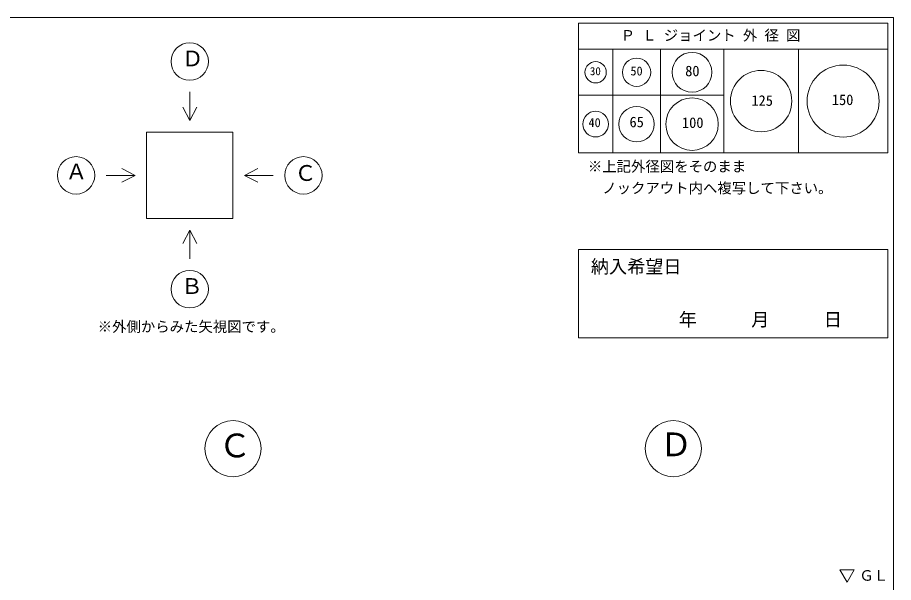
# Model space of a CAD drawing. Units: millimetres, scale not verified. Extents: x -4890 to 18490, y -2347 to 2347.
# Drawn here: x 1846 to 4890, y 386 to 2347 of the extents above; entities that cross this region are included whole.
import ezdxf
from ezdxf.enums import TextEntityAlignment as Align

# ---------------------------------------------------------------- set-up
doc = ezdxf.new("R2010")
doc.units = ezdxf.units.MM
doc.header["$LTSCALE"] = 10
for name, color, linetype, lineweight in [('0-2_waku', 7, 'Continuous', 18), ('0-3_gaikei', 7, 'Continuous', 18), ('0-8_hole', 7, 'Continuous', 18), ('0-E_文字１', 7, 'Continuous', 18)]:
    doc.layers.add(name, color=color, linetype=linetype, lineweight=lineweight)
doc.styles.add('ＭＳ ゴシック', font='')
doc.styles.get('ＭＳ ゴシック').set_extended_font_data('MS Gothic')

msp = doc.modelspace()

# ---------------------------------------------------------------- linework, layer by layer
at = {"layer": '0-2_waku'}
for p, q in [((-1230, 2346.97), (4890, 2346.97)), ((4890, 2346.97), (4890, -1928.03)), ((3795, 2326.97), (3795, 1876.97)), ((3795, 2326.97), (4870, 2326.97)), ((3795, 2326.97), (4870, 2326.97)), ((3795, 2326.97), (4870, 2326.97)), ((3795, 2326.97), (3795, 1876.97)), ((3795, 2326.97), (4870, 2326.97)), ((3795, 2326.97), (4870, 2326.97)), ((3795, 2326.97), (4870, 2326.97)), ((4870, 2326.97), (4870, 1876.97)), ((4870, 2326.97), (4870, 1876.97)), ((3795, 2236.97), (4870, 2236.97)), ((3915, 2236.97), (3915, 1876.97)), ((4080, 2236.97), (4080, 1876.97)), ((4300, 2236.97), (4300, 1876.97)), ((4560, 2236.97), (4560, 1876.97)), ((3795, 2076.97), (4300, 2076.97)), ((3795, 1876.97), (4870, 1876.97)), ((3795, 1876.97), (4870, 1876.97))]:
    msp.add_line(p, q, dxfattribs=at)
at = {"layer": '0-3_gaikei'}
for p, q in [((2444.61, 2089.2), (2444.61, 1989.2)), ((2444.61, 1989.2), (2420.48, 2035.57)), ((2444.61, 1989.2), (2468.74, 2035.57)), ((2294.61, 1949.2), (2594.61, 1949.2)), ((2294.61, 1949.2), (2294.61, 1649.2)), ((2594.61, 1949.2), (2594.61, 1649.2)), ((2154.61, 1799.2), (2254.61, 1799.2)), ((2254.61, 1799.2), (2208.23, 1823.32)), ((2254.61, 1799.2), (2208.23, 1775.07)), ((2634.61, 1799.2), (2680.99, 1823.32)), ((2294.61, 1649.2), (2594.61, 1649.2)), ((2444.61, 1609.2), (2420.48, 1562.82)), ((2444.61, 1609.2), (2468.74, 1562.82)), ((2444.61, 1509.2), (2444.61, 1609.2))]:
    msp.add_line(p, q, dxfattribs=at)
msp.add_lwpolyline([(2734.61, 1799.2), (2634.61, 1799.2), (2680.99, 1775.07)], dxfattribs=at)
for centre, radius in [((2444.61, 2194.2), 65), ((2049.61, 1799.2), 65), ((2839.61, 1799.2), 65), ((2444.61, 1404.2), 65), ((2595, 850.72), 97.5), ((4125, 850.72), 97.5)]:
    msp.add_circle(centre, radius, dxfattribs=at)
at = {"layer": '0-8_hole', "lineweight": 5}
for p, q in [((3795, 1541.68), (3795, 1234.97)), ((3795, 1234.97), (4870, 1234.97))]:
    msp.add_line(p, q, dxfattribs=at)
msp.add_lwpolyline([(4870, 1234.97), (4870, 1541.68), (3795, 1541.68), (3795, 1234.97), (4870, 1234.97), (4870, 1541.68), (3795, 1541.68)], dxfattribs=at)
at = {"layer": '0-8_hole'}
for centre, radius in [((4190, 2156.97), 69), ((3855, 2156.97), 37), ((3997.5, 2156.97), 49), ((4430, 2056.97), 106.5), ((4715, 2056.97), 125), ((4190, 1976.97), 91), ((3855, 1976.97), 44.5), ((3997.5, 1976.97), 61.5)]:
    msp.add_circle(centre, radius, dxfattribs=at)
at = {"layer": '0-E_文字１'}
for p, q in [((4728.74, 386.78), (4703.54, 429.72)), ((4703.54, 429.72), (4753.94, 429.72)), ((4728.74, 386.78), (4753.94, 429.72))]:
    msp.add_line(p, q, dxfattribs=at)

# ---------------------------------------------------------------- texts
at = {"layer": '0-8_hole', "style": 'ＭＳ ゴシック'}
for s, height, p in [('30', 28.04, (3834.95, 2138.44)), ('50', 31.16, (3975.91, 2136.63)), ('80', 36.66, (4166.18, 2132.29)), ('125', 36.66, (4396.28, 2029.55)), ('150', 36.66, (4675.82, 2032.2)), ('40', 31.16, (3830.28, 1957.38)), ('65', 36.66, (3972.72, 1955.25)), ('100', 36.66, (4155.06, 1952.8)), ('納入希望日', 46.19, (3838.48, 1445.71))]:
    msp.add_text(s, height=height, dxfattribs=at).set_placement(p, align=Align.BOTTOM_LEFT)
at = {"layer": '0-E_文字１', "style": 'ＭＳ ゴシック'}
for s, height, p in [('Ｐ Ｌ ジョイント 外 径 図', 36.66, (3941.92, 2255.8)), ('Ｄ', 54.99, (2417.05, 2160.91)), ('Ａ', 54.99, (2013.36, 1768.39)), ('Ｃ', 54.99, (2809.31, 1763.43)), ('※上記外径図をそのまま', 36.66, (3827.95, 1800.78)), ('\u3000ノックアウト内へ複写して下さい。', 36.66, (3827.95, 1725.78)), ('Ｂ', 54.99, (2414.31, 1370.91)), ('\u3000\u3000\u3000年\u3000\u3000\u3000月\u3000\u3000\u3000日     ', 46.19, (3954.86, 1261.93)), ('※外側からみた矢視図です。', 36.66, (2124.81, 1244.83)), ('Ｃ', 82.48, (2545.22, 795.71)), ('Ｄ', 82.48, (4078.02, 799.43)), ('ＧＬ', 36.66, (4771.54, 381.24))]:
    msp.add_text(s, height=height, dxfattribs=at).set_placement(p, align=Align.BOTTOM_LEFT)

doc.saveas('drawing.dxf')
